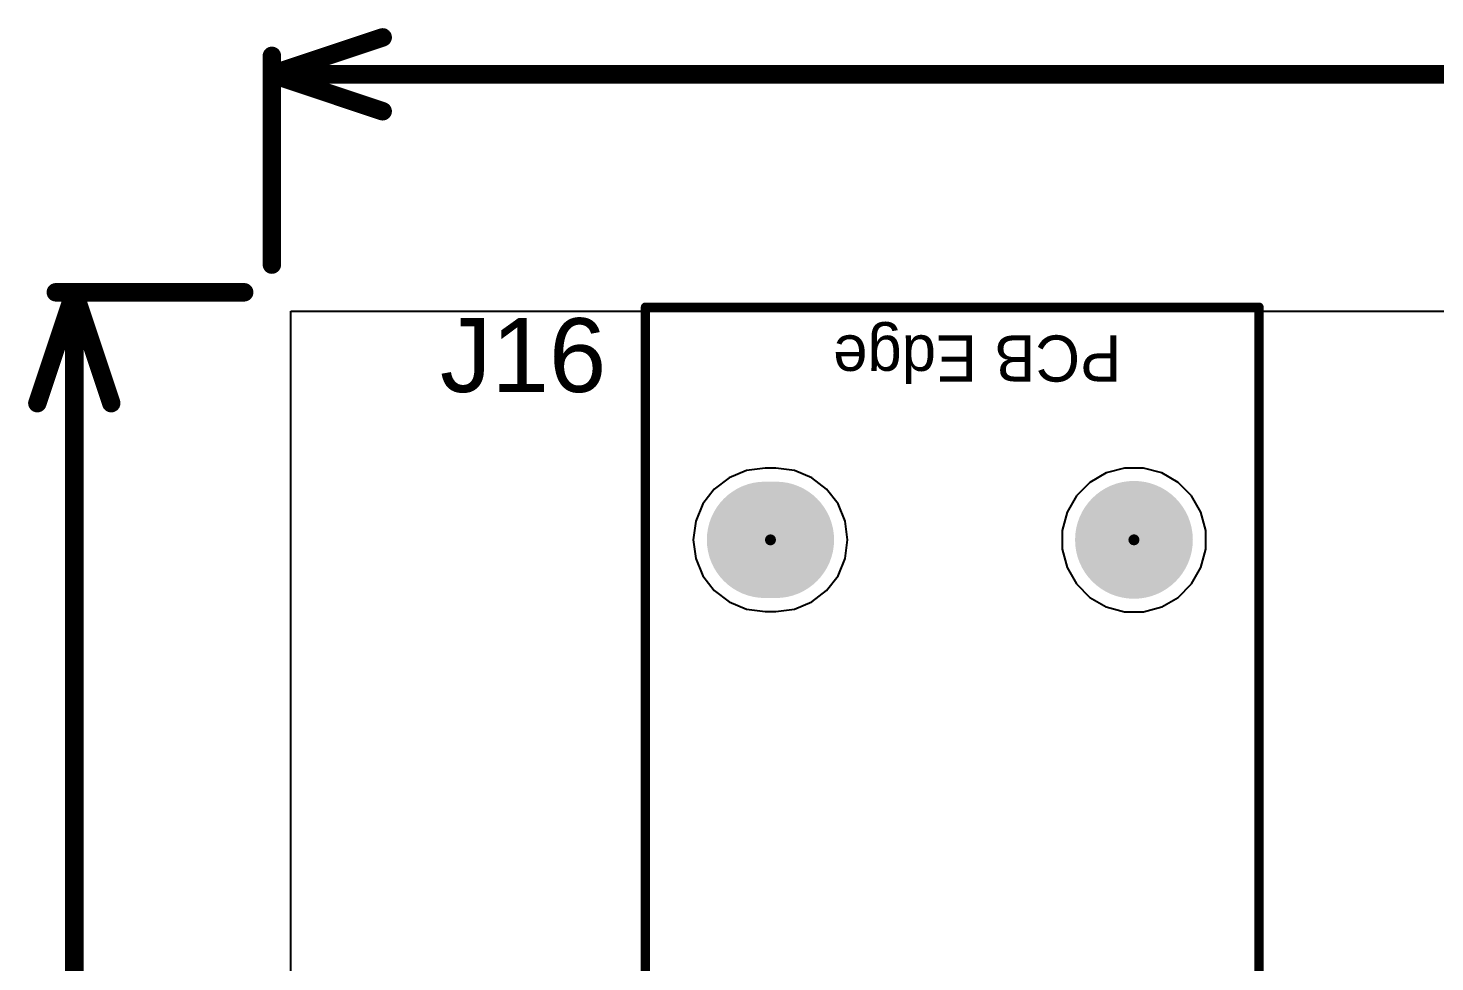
# Model space of a CAD drawing. Header units: millimetres. Extents: x -0.13 to 3.86, y -0.01 to 4.3.
# Drawn here: x -0.132 to 0.63, y 3.788 to 4.293 of the extents above; entities that cross this region are included whole.
import ezdxf

# ---------------------------------------------------------------- set-up
doc = ezdxf.new("R2010")
doc.units = ezdxf.units.MM
doc.header["$MEASUREMENT"] = 0
for name, color, linetype in [('BottomLayer', 5, 'Continuous'), ('BottomSolder', 6, 'Continuous'), ('Mechanical1', 6, 'Continuous'), ('MultiLayer', 9, 'Continuous'), ('PadHoleLayer', 156, 'Continuous'), ('TopLayer', 1, 'Continuous'), ('TopOverlay', 2, 'Continuous'), ('TopSolder', 216, 'Continuous')]:
    doc.layers.add(name, color=color, linetype=linetype)
doc.styles.add('Arial', font='arial.ttf', dxfattribs={"height": 0.2})

# ---------------------------------------------------------------- blocks, each defined once
blk = doc.blocks.new('1053131303_196')
at = {"layer": 'BottomLayer'}
h = blk.add_hatch(color=5, dxfattribs=at)
edge = h.paths.add_edge_path()
edge.add_arc((-0.09843, 0.14134), 0.03543, 0, 360)
h = blk.add_hatch(color=5, dxfattribs=at)
edge = h.paths.add_edge_path()
edge.add_arc((0, 0.14134), 0.03543, 0, 360)
blk.add_hatch(color=5, dxfattribs=at).paths.add_polyline_path([(0.06299, 0.17677), (0.13386, 0.17677), (0.13386, 0.10591), (0.06299, 0.10591)])
at = {"layer": 'BottomSolder'}
h = blk.add_hatch(color=6, dxfattribs=at)
edge = h.paths.add_edge_path()
edge.add_arc((-0.09843, 0.14134), 0.03843, 0, 360)
h = blk.add_hatch(color=6, dxfattribs=at)
edge = h.paths.add_edge_path()
edge.add_arc((0, 0.14134), 0.03843, 0, 360)
blk.add_hatch(color=6, dxfattribs=at).paths.add_polyline_path([(0.05999, 0.17977), (0.13686, 0.17977), (0.13686, 0.10291), (0.05999, 0.10291)])
h = blk.add_hatch(color=6, dxfattribs=at)
edge = h.paths.add_edge_path()
edge.add_arc((-0.09842, -0.14134), 0.003, 0, 360)
h = blk.add_hatch(color=6, dxfattribs=at)
edge = h.paths.add_edge_path()
edge.add_arc((0.09842, -0.14134), 0.003, 0, 360)
at = {"layer": 'MultiLayer'}
h = blk.add_hatch(color=9, dxfattribs=at)
edge = h.paths.add_edge_path()
edge.add_arc((-0.09843, 0.14134), 0.03543, 0, 360)
h = blk.add_hatch(color=9, dxfattribs=at)
edge = h.paths.add_edge_path()
edge.add_arc((0, 0.14134), 0.03543, 0, 360)
blk.add_hatch(color=9, dxfattribs=at).paths.add_polyline_path([(0.06299, 0.17677), (0.13386, 0.17677), (0.13386, 0.10591), (0.06299, 0.10591)])
at = {"layer": 'PadHoleLayer'}
h = blk.add_hatch(color=156, dxfattribs=at)
edge = h.paths.add_edge_path()
edge.add_arc((-0.09843, 0.14134), 0.02362, 0, 360)
h = blk.add_hatch(color=156, dxfattribs=at)
edge = h.paths.add_edge_path()
edge.add_arc((0, 0.14134), 0.02362, 0, 360)
h = blk.add_hatch(color=156, dxfattribs=at)
edge = h.paths.add_edge_path()
edge.add_arc((0.09842, 0.14134), 0.02362, 0, 360)
h = blk.add_hatch(color=156, dxfattribs=at)
edge = h.paths.add_edge_path()
edge.add_arc((-0.09842, -0.14134), 0.03189, 0, 360)
h = blk.add_hatch(color=156, dxfattribs=at)
edge = h.paths.add_edge_path()
edge.add_arc((0.09547, -0.14134), 0.0315, 90, 270)
edge.add_line((0.09547, -0.17283), (0.10138, -0.17283))
edge.add_arc((0.10138, -0.14134), 0.0315, 270, 450)
edge.add_line((0.10138, -0.10984), (0.09547, -0.10984))
at = {"layer": 'TopLayer'}
h = blk.add_hatch(color=1, dxfattribs=at)
edge = h.paths.add_edge_path()
edge.add_arc((-0.09843, 0.14134), 0.03543, 0, 360)
h = blk.add_hatch(color=1, dxfattribs=at)
edge = h.paths.add_edge_path()
edge.add_arc((0, 0.14134), 0.03543, 0, 360)
blk.add_hatch(color=1, dxfattribs=at).paths.add_polyline_path([(0.06299, 0.17677), (0.13386, 0.17677), (0.13386, 0.10591), (0.06299, 0.10591)])
at = {"layer": 'TopSolder'}
h = blk.add_hatch(color=216, dxfattribs=at)
edge = h.paths.add_edge_path()
edge.add_arc((-0.09843, 0.14134), 0.03843, 0, 360)
h = blk.add_hatch(color=216, dxfattribs=at)
edge = h.paths.add_edge_path()
edge.add_arc((0, 0.14134), 0.03843, 0, 360)
blk.add_hatch(color=216, dxfattribs=at).paths.add_polyline_path([(0.05999, 0.17977), (0.13686, 0.17977), (0.13686, 0.10291), (0.05999, 0.10291)])
h = blk.add_hatch(color=216, dxfattribs=at)
edge = h.paths.add_edge_path()
edge.add_arc((-0.09842, -0.14134), 0.003, 0, 360)
h = blk.add_hatch(color=216, dxfattribs=at)
edge = h.paths.add_edge_path()
edge.add_arc((0.09842, -0.14134), 0.003, 0, 360)
at = {"layer": 'TopOverlay'}
for points, const_width in [([(0.14756, 0.17292), (0.14256, 0.16792)], 0.00787), ([(0.14756, 0.17292), (0.14756, 0.16292)], 0.00787), ([(0.14756, 0.16292), (0.14256, 0.16792)], 0.00787), ([(-0.16614, 0.15354), (-0.16614, -0.26732)], 0.005), ([(-0.14449, 0.15354), (-0.16614, 0.15354)], 0.005), ([(-0.04442, 0.15354), (-0.05401, 0.15354)], 0.005), ([(0.05236, 0.15354), (0.04442, 0.15354)], 0.005), ([(0.16614, 0.15354), (0.14449, 0.15354)], 0.005), ([(0.16614, 0.15354), (0.16614, -0.26732)], 0.005), ([(0.16614, -0.26732), (-0.16614, -0.26732)], 0.005)]:
    blk.add_lwpolyline(points, dxfattribs=dict(at, const_width=const_width))
for points, const_width in [([(0.14559, 0.17292, 1), (0.14952, 0.17292, 1)], 0.00394), ([(0.14559, 0.17292, 1), (0.14952, 0.17292, 1)], 0.00394), ([(0.14059, 0.16792, 1), (0.14452, 0.16792, 1)], 0.00394), ([(0.14059, 0.16792, 1), (0.14452, 0.16792, 1)], 0.00394), ([(0.14559, 0.16292, 1), (0.14952, 0.16292, 1)], 0.00394), ([(0.14559, 0.16292, 1), (0.14952, 0.16292, 1)], 0.00394), ([(-0.16739, 0.15354, 1), (-0.16489, 0.15354, 1)], 0.0025), ([(-0.16739, 0.15354, 1), (-0.16489, 0.15354, 1)], 0.0025), ([(-0.14574, 0.15354, 1), (-0.14324, 0.15354, 1)], 0.0025), ([(-0.05526, 0.15354, 1), (-0.05276, 0.15354, 1)], 0.0025), ([(-0.04567, 0.15354, 1), (-0.04317, 0.15354, 1)], 0.0025), ([(0.04317, 0.15354, 1), (0.04567, 0.15354, 1)], 0.0025), ([(0.05111, 0.15354, 1), (0.05361, 0.15354, 1)], 0.0025), ([(0.14324, 0.15354, 1), (0.14574, 0.15354, 1)], 0.0025), ([(0.16489, 0.15354, 1), (0.16739, 0.15354, 1)], 0.0025), ([(0.16489, 0.15354, 1), (0.16739, 0.15354, 1)], 0.0025), ([(-0.16739, -0.26732, 1), (-0.16489, -0.26732, 1)], 0.0025), ([(-0.16739, -0.26732, 1), (-0.16489, -0.26732, 1)], 0.0025), ([(0.16489, -0.26732, 1), (0.16739, -0.26732, 1)], 0.0025), ([(0.16489, -0.26732, 1), (0.16739, -0.26732, 1)], 0.0025)]:
    blk.add_lwpolyline(points, format="xyb", close=True, dxfattribs=dict(at, const_width=const_width))
blk.add_text('PCB Edge', height=0.025, dxfattribs=at).set_placement((-0.09157, -0.25201))

msp = doc.modelspace()

# ---------------------------------------------------------------- linework, layer by layer
at = {"layer": 'BottomLayer'}
for p, q in [((0.0102, 0.0102), (0.0102, 4.1398)), ((0.0102, 4.1398), (1.62549, 4.1398)), ((0.257, 4.05351), (0.24763, 4.04963)), ((0.26705, 4.05483), (0.257, 4.05351)), ((0.27295, 4.05483), (0.26705, 4.05483)), ((0.283, 4.05351), (0.27295, 4.05483)), ((0.29237, 4.04963), (0.283, 4.05351)), ((0.46173, 4.05489), (0.45184, 4.05224)), ((0.47197, 4.05489), (0.46173, 4.05489)), ((0.48186, 4.05224), (0.47197, 4.05489)), ((0.24763, 4.04963), (0.23959, 4.04346)), ((0.30041, 4.04346), (0.29237, 4.04963)), ((0.44297, 4.04712), (0.43573, 4.03988)), ((0.45184, 4.05224), (0.44297, 4.04712)), ((0.49073, 4.04712), (0.48186, 4.05224)), ((0.49797, 4.03988), (0.49073, 4.04712)), ((0.23959, 4.04346), (0.23342, 4.03541)), ((0.30658, 4.03541), (0.30041, 4.04346)), ((0.43573, 4.03988), (0.43061, 4.03101)), ((0.50309, 4.03101), (0.49797, 4.03988)), ((0.23342, 4.03541), (0.22954, 4.02605)), ((0.31046, 4.02605), (0.30658, 4.03541)), ((0.43061, 4.03101), (0.42796, 4.02112)), ((0.50574, 4.02112), (0.50309, 4.03101)), ((0.22954, 4.02605), (0.22822, 4.016)), ((0.31178, 4.016), (0.31046, 4.02605)), ((0.22822, 4.016), (0.22954, 4.00595)), ((0.31046, 4.00595), (0.31178, 4.016)), ((0.42796, 4.02112), (0.42796, 4.01088)), ((0.50574, 4.01088), (0.50574, 4.02112)), ((0.42796, 4.01088), (0.43061, 4.00099)), ((0.50309, 4.00099), (0.50574, 4.01088)), ((0.22954, 4.00595), (0.23342, 3.99659)), ((0.30658, 3.99659), (0.31046, 4.00595)), ((0.43061, 4.00099), (0.43573, 3.99212)), ((0.49797, 3.99212), (0.50309, 4.00099)), ((0.23342, 3.99659), (0.23959, 3.98854)), ((0.30041, 3.98854), (0.30658, 3.99659)), ((0.43573, 3.99212), (0.44297, 3.98488)), ((0.49073, 3.98488), (0.49797, 3.99212)), ((0.23959, 3.98854), (0.24763, 3.98237)), ((0.29237, 3.98237), (0.30041, 3.98854)), ((0.44297, 3.98488), (0.45184, 3.97976)), ((0.48186, 3.97976), (0.49073, 3.98488)), ((0.24763, 3.98237), (0.257, 3.97849)), ((0.257, 3.97849), (0.26705, 3.97717)), ((0.26705, 3.97717), (0.27295, 3.97717)), ((0.27295, 3.97717), (0.283, 3.97849)), ((0.283, 3.97849), (0.29237, 3.98237)), ((0.45184, 3.97976), (0.46173, 3.97711)), ((0.46173, 3.97711), (0.47197, 3.97711)), ((0.47197, 3.97711), (0.48186, 3.97976))]:
    msp.add_line(p, q, dxfattribs=at)
at = {"layer": 'Mechanical1', "const_width": 0.01}
for points in [[(0, 4.268), (0.06, 4.288)], [(0, 4.165), (0, 4.278)], [(0, 4.268), (1.62309, 4.268)], [(0, 4.268), (0.06, 4.248)], [(-0.127, 4.09), (-0.107, 4.15)], [(-0.117, 4.15), (-0.015, 4.15)], [(-0.107, 2.36491), (-0.107, 4.15)], [(-0.107, 4.15), (-0.087, 4.09)]]:
    msp.add_lwpolyline(points, dxfattribs=at)
at = {"layer": 'Mechanical1', "const_width": 0.005}
for points in [[(0.0575, 4.288, 1), (0.0625, 4.288, 1)], [(-0.0025, 4.278, 1), (0.0025, 4.278, 1)], [(-0.0025, 4.268, 1), (0.0025, 4.268, 1)], [(-0.0025, 4.268, 1), (0.0025, 4.268, 1)], [(-0.0025, 4.268, 1), (0.0025, 4.268, 1)], [(0.0575, 4.248, 1), (0.0625, 4.248, 1)], [(-0.0025, 4.165, 1), (0.0025, 4.165, 1)], [(-0.1195, 4.15, 1), (-0.1145, 4.15, 1)], [(-0.1095, 4.15, 1), (-0.1045, 4.15, 1)], [(-0.1095, 4.15, 1), (-0.1045, 4.15, 1)], [(-0.1095, 4.15, 1), (-0.1045, 4.15, 1)], [(-0.0175, 4.15, 1), (-0.0125, 4.15, 1)], [(-0.1295, 4.09, 1), (-0.1245, 4.09, 1)], [(-0.0895, 4.09, 1), (-0.0845, 4.09, 1)]]:
    msp.add_lwpolyline(points, format="xyb", close=True, dxfattribs=at)
at = {"layer": 'TopLayer'}
for p, q in [((0.0102, 2.61903), (0.0102, 4.1398)), ((0.0102, 4.1398), (1.44627, 4.1398)), ((0.257, 4.05351), (0.24763, 4.04963)), ((0.26705, 4.05483), (0.257, 4.05351)), ((0.27295, 4.05483), (0.26705, 4.05483)), ((0.283, 4.05351), (0.27295, 4.05483)), ((0.29237, 4.04963), (0.283, 4.05351)), ((0.46173, 4.05489), (0.45184, 4.05224)), ((0.47197, 4.05489), (0.46173, 4.05489)), ((0.48186, 4.05224), (0.47197, 4.05489)), ((0.24763, 4.04963), (0.23959, 4.04346)), ((0.30041, 4.04346), (0.29237, 4.04963)), ((0.44297, 4.04712), (0.43573, 4.03988)), ((0.45184, 4.05224), (0.44297, 4.04712)), ((0.49073, 4.04712), (0.48186, 4.05224)), ((0.49797, 4.03988), (0.49073, 4.04712)), ((0.23959, 4.04346), (0.23342, 4.03541)), ((0.30658, 4.03541), (0.30041, 4.04346)), ((0.43573, 4.03988), (0.43061, 4.03101)), ((0.50309, 4.03101), (0.49797, 4.03988)), ((0.23342, 4.03541), (0.22954, 4.02605)), ((0.31046, 4.02605), (0.30658, 4.03541)), ((0.43061, 4.03101), (0.42796, 4.02112)), ((0.50574, 4.02112), (0.50309, 4.03101)), ((0.22954, 4.02605), (0.22822, 4.016)), ((0.31178, 4.016), (0.31046, 4.02605)), ((0.22822, 4.016), (0.22954, 4.00595)), ((0.31046, 4.00595), (0.31178, 4.016)), ((0.42796, 4.02112), (0.42796, 4.01088)), ((0.50574, 4.01088), (0.50574, 4.02112)), ((0.42796, 4.01088), (0.43061, 4.00099)), ((0.50309, 4.00099), (0.50574, 4.01088)), ((0.22954, 4.00595), (0.23342, 3.99659)), ((0.30658, 3.99659), (0.31046, 4.00595)), ((0.43061, 4.00099), (0.43573, 3.99212)), ((0.49797, 3.99212), (0.50309, 4.00099)), ((0.23342, 3.99659), (0.23959, 3.98854)), ((0.30041, 3.98854), (0.30658, 3.99659)), ((0.43573, 3.99212), (0.44297, 3.98488)), ((0.49073, 3.98488), (0.49797, 3.99212)), ((0.23959, 3.98854), (0.24763, 3.98237)), ((0.29237, 3.98237), (0.30041, 3.98854)), ((0.44297, 3.98488), (0.45184, 3.97976)), ((0.48186, 3.97976), (0.49073, 3.98488)), ((0.24763, 3.98237), (0.257, 3.97849)), ((0.257, 3.97849), (0.26705, 3.97717)), ((0.26705, 3.97717), (0.27295, 3.97717)), ((0.27295, 3.97717), (0.283, 3.97849)), ((0.283, 3.97849), (0.29237, 3.98237)), ((0.45184, 3.97976), (0.46173, 3.97711)), ((0.46173, 3.97711), (0.47197, 3.97711)), ((0.47197, 3.97711), (0.48186, 3.97976))]:
    msp.add_line(p, q, dxfattribs=at)

# ---------------------------------------------------------------- block references
at = {"rotation": 180}
msp.add_blockref('1053131303_196', (0.36843, 3.87466), dxfattribs=at)

# ---------------------------------------------------------------- texts
at = {"layer": 'TopOverlay', "style": 'Arial'}
msp.add_text('J16', height=0.04, dxfattribs=at).set_placement((0.09102, 4.09601))

doc.saveas('drawing.dxf')
